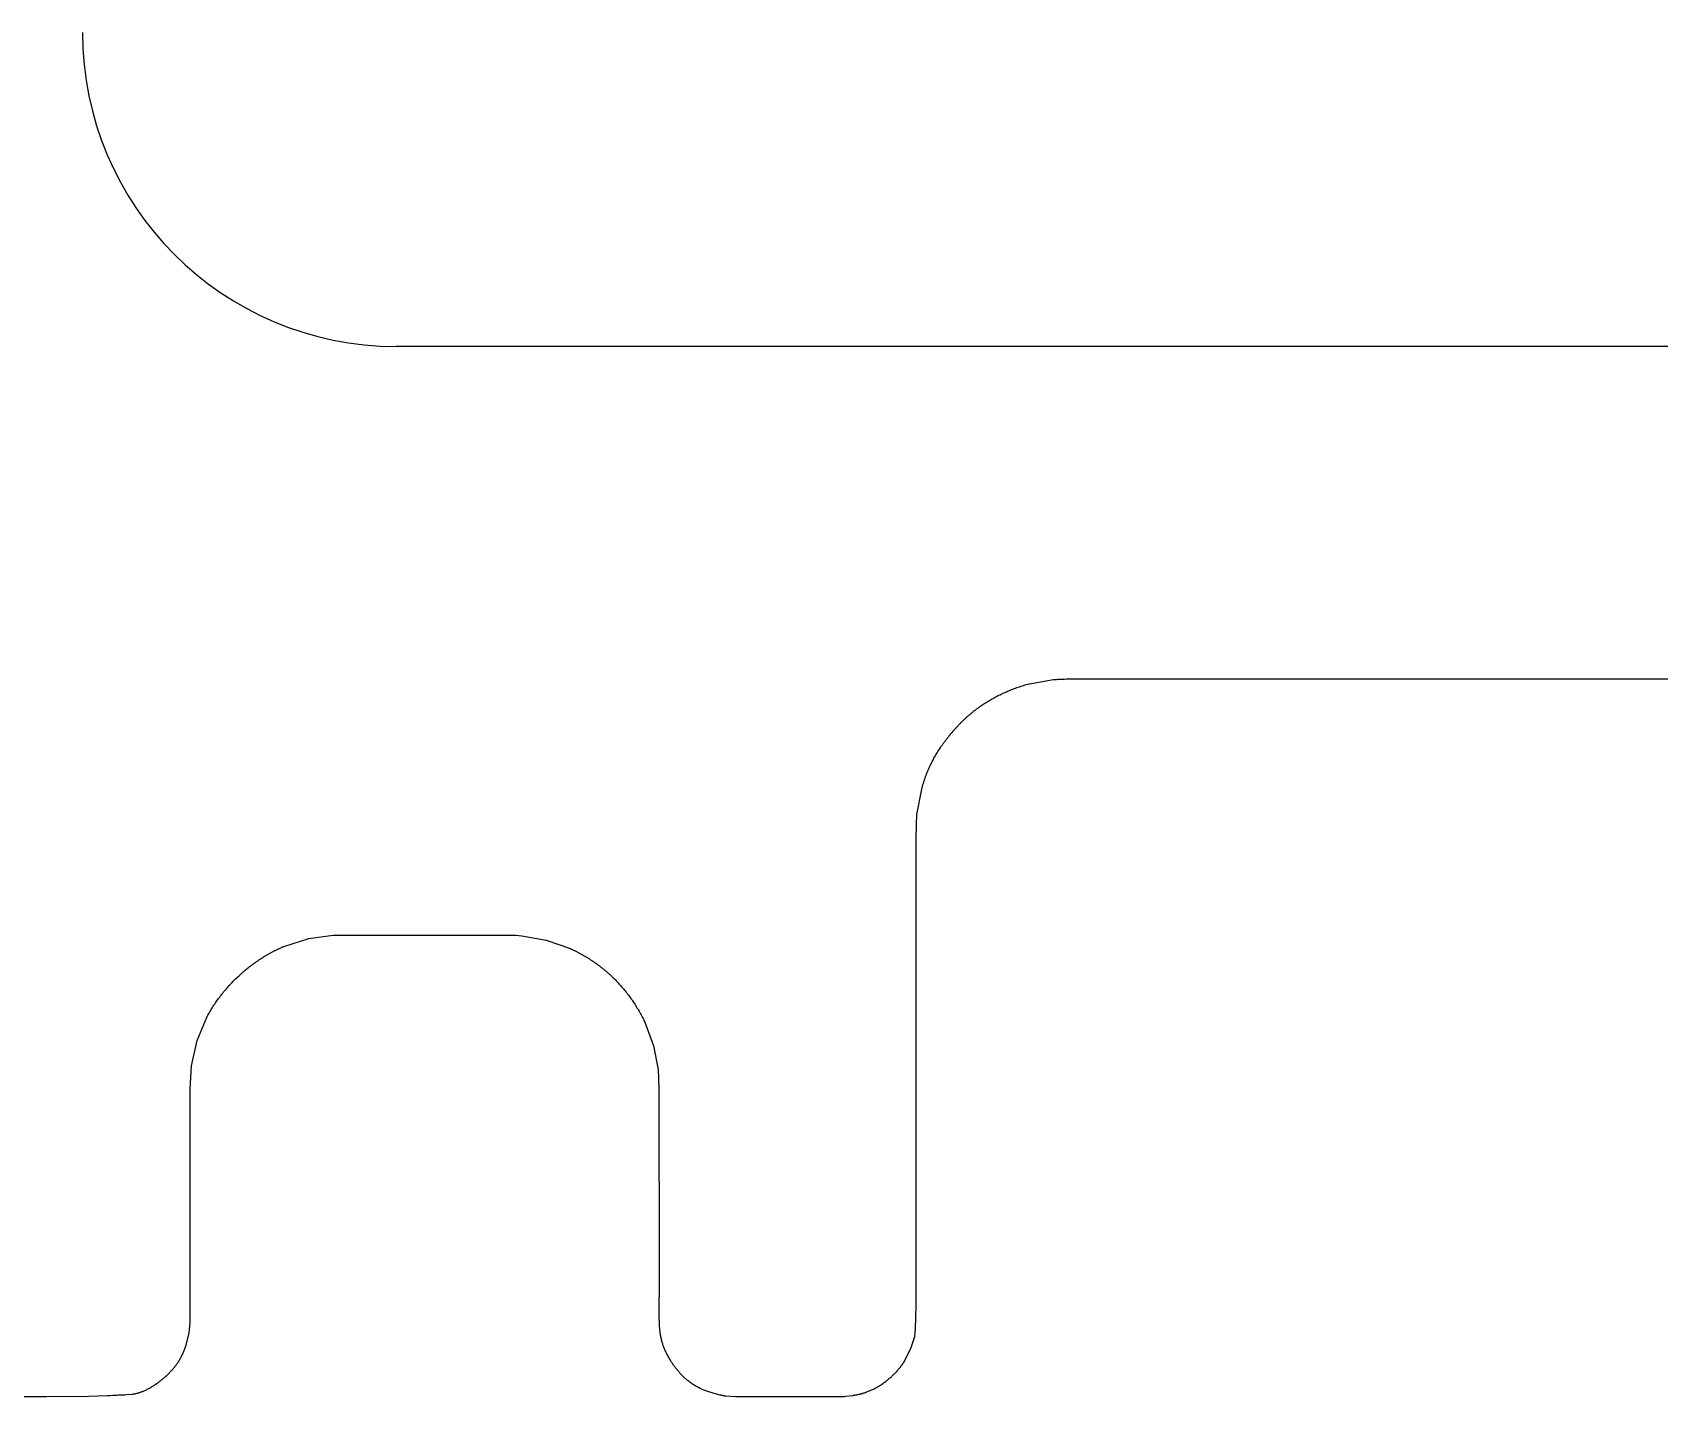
# Model space of a CAD drawing. Header units: millimetres. Extents: x -9 to 276, y -90 to 14.
# Drawn here: x 254.26 to 265.02, y -90.19 to -81.18 of the extents above; entities that cross this region are included whole.
import ezdxf

# ---------------------------------------------------------------- set-up
doc = ezdxf.new("R2010")
doc.units = ezdxf.units.MM
doc.layers.add('BLACK', color=7, linetype='CONTINUOUS')

msp = doc.modelspace()

# ---------------------------------------------------------------- linework, layer by layer
at = {"layer": 'BLACK', "linetype": 'Continuous'}
for p, q in [((267.21395, -83.25205), (256.66395, -83.25205)), ((260.706944, -85.531634), (260.715535, -85.528025)), ((260.715535, -85.528025), (260.724177, -85.524481)), ((260.724177, -85.524481), (260.732867, -85.521004)), ((260.732867, -85.521004), (260.7416, -85.517595)), ((260.7416, -85.517595), (260.750375, -85.514255)), ((260.750375, -85.514255), (260.759185, -85.510987)), ((260.759185, -85.510987), (260.768027, -85.507792)), ((260.768027, -85.507792), (260.776897, -85.504671)), ((260.776897, -85.504671), (260.785789, -85.501627)), ((260.785789, -85.501627), (260.7947, -85.498661)), ((260.7947, -85.498661), (260.803623, -85.495775)), ((260.803623, -85.495775), (260.812554, -85.49297)), ((260.812554, -85.49297), (260.821487, -85.490247)), ((260.821487, -85.490247), (260.830417, -85.487609)), ((260.830417, -85.487609), (260.839338, -85.485057)), ((260.839338, -85.485057), (260.848243, -85.482591)), ((260.848243, -85.482591), (260.851941, -85.481592)), ((260.851941, -85.481592), (261.010988, -85.454205)), ((261.010988, -85.454205), (261.019813, -85.453567)), ((261.019813, -85.453567), (261.029057, -85.452977)), ((261.029057, -85.452977), (261.03876, -85.452438)), ((261.03876, -85.452438), (261.04897, -85.45195)), ((261.04897, -85.45195), (261.059746, -85.451513)), ((261.059746, -85.451513), (261.071164, -85.451129)), ((261.071164, -85.451129), (261.083321, -85.450799)), ((261.083321, -85.450799), (261.096353, -85.450523)), ((261.096353, -85.450523), (261.110451, -85.450303)), ((261.110451, -85.450303), (261.125905, -85.450138)), ((261.125905, -85.450138), (261.143208, -85.45003)), ((261.143208, -85.45003), (261.163316, -85.449978)), ((261.163316, -85.449978), (261.188727, -85.449982)), ((261.188727, -85.449982), (261.200709, -85.449996)), ((261.200709, -85.449996), (261.20395, -85.45)), ((261.20395, -85.45), (261.292527, -85.45007)), ((261.292527, -85.45007), (261.399903, -85.450082)), ((261.399903, -85.450082), (261.545078, -85.450035)), ((261.545078, -85.450035), (261.63549, -85.45)), ((261.63549, -85.45), (261.822482, -85.449975)), ((261.822482, -85.449975), (262.026832, -85.449994)), ((262.026832, -85.449994), (262.06955, -85.45)), ((262.06955, -85.45), (262.61936, -85.450038)), ((262.61936, -85.450038), (263.433293, -85.450016)), ((263.433293, -85.450016), (263.805788, -85.45)), ((263.805788, -85.45), (264.878132, -85.449992)), ((264.878132, -85.449992), (265.156312, -85.449996)), ((260.516001, -85.638422), (260.519431, -85.635947)), ((260.519431, -85.635947), (260.522874, -85.633489)), ((260.522874, -85.633489), (260.52631, -85.63106)), ((260.52631, -85.63106), (260.529757, -85.628647)), ((260.529757, -85.628647), (260.535918, -85.624397)), ((260.535918, -85.624397), (260.542818, -85.619728)), ((260.542818, -85.619728), (260.549809, -85.615095)), ((260.549809, -85.615095), (260.556889, -85.610498)), ((260.556889, -85.610498), (260.564058, -85.605938)), ((260.564058, -85.605938), (260.571316, -85.601417)), ((260.571316, -85.601417), (260.57866, -85.596935)), ((260.57866, -85.596935), (260.586091, -85.592494)), ((260.586091, -85.592494), (260.593608, -85.588094)), ((260.593608, -85.588094), (260.601208, -85.583738)), ((260.601208, -85.583738), (260.608892, -85.579426)), ((260.608892, -85.579426), (260.616657, -85.57516)), ((260.616657, -85.57516), (260.624502, -85.57094)), ((260.624502, -85.57094), (260.632426, -85.566769)), ((260.632426, -85.566769), (260.640427, -85.562647)), ((260.640427, -85.562647), (260.648502, -85.558577)), ((260.648502, -85.558577), (260.656651, -85.554558)), ((260.656651, -85.554558), (260.664871, -85.550594)), ((260.664871, -85.550594), (260.673159, -85.546685)), ((260.673159, -85.546685), (260.681513, -85.542833)), ((260.681513, -85.542833), (260.68993, -85.53904)), ((260.68993, -85.53904), (260.698408, -85.535306)), ((260.698408, -85.535306), (260.706944, -85.531634)), ((260.391884, -85.745864), (260.395133, -85.742568)), ((260.395133, -85.742568), (260.398382, -85.7393)), ((260.398382, -85.7393), (260.401647, -85.736044)), ((260.401647, -85.736044), (260.404912, -85.732817)), ((260.404912, -85.732817), (260.408192, -85.729603)), ((260.408192, -85.729603), (260.411471, -85.726418)), ((260.411471, -85.726418), (260.414766, -85.723245)), ((260.414766, -85.723245), (260.418059, -85.720103)), ((260.418059, -85.720103), (260.421368, -85.716973)), ((260.421368, -85.716973), (260.424675, -85.713873)), ((260.424675, -85.713873), (260.427996, -85.710786)), ((260.427996, -85.710786), (260.431315, -85.707729)), ((260.431315, -85.707729), (260.434649, -85.704685)), ((260.434649, -85.704685), (260.437981, -85.701672)), ((260.437981, -85.701672), (260.441326, -85.698672)), ((260.441326, -85.698672), (260.444669, -85.695702)), ((260.444669, -85.695702), (260.448026, -85.692747)), ((260.448026, -85.692747), (260.451379, -85.689821)), ((260.451379, -85.689821), (260.454746, -85.686909)), ((260.454746, -85.686909), (260.45811, -85.684028)), ((260.45811, -85.684028), (260.461487, -85.681161)), ((260.461487, -85.681161), (260.46486, -85.678324)), ((260.46486, -85.678324), (260.468246, -85.675502)), ((260.468246, -85.675502), (260.471628, -85.67271)), ((260.471628, -85.67271), (260.475023, -85.669933)), ((260.475023, -85.669933), (260.478414, -85.667186)), ((260.478414, -85.667186), (260.481817, -85.664454)), ((260.481817, -85.664454), (260.485215, -85.661753)), ((260.485215, -85.661753), (260.488626, -85.659066)), ((260.488626, -85.659066), (260.492032, -85.656409)), ((260.492032, -85.656409), (260.49545, -85.653768)), ((260.49545, -85.653768), (260.498863, -85.651157)), ((260.498863, -85.651157), (260.502288, -85.648562)), ((260.502288, -85.648562), (260.505707, -85.645996)), ((260.505707, -85.645996), (260.509138, -85.643446)), ((260.509138, -85.643446), (260.512563, -85.640926)), ((260.512563, -85.640926), (260.516001, -85.638422)), ((260.299362, -85.853199), (260.302264, -85.849386)), ((260.302264, -85.849386), (260.305175, -85.845593)), ((260.305175, -85.845593), (260.308108, -85.841806)), ((260.308108, -85.841806), (260.311049, -85.838041)), ((260.311049, -85.838041), (260.31401, -85.834282)), ((260.31401, -85.834282), (260.316979, -85.830546)), ((260.316979, -85.830546), (260.319968, -85.826817)), ((260.319968, -85.826817), (260.322965, -85.823111)), ((260.322965, -85.823111), (260.325981, -85.819412)), ((260.325981, -85.819412), (260.329003, -85.815738)), ((260.329003, -85.815738), (260.332045, -85.812071)), ((260.332045, -85.812071), (260.335093, -85.808429)), ((260.335093, -85.808429), (260.33816, -85.804795)), ((260.33816, -85.804795), (260.341232, -85.801187)), ((260.341232, -85.801187), (260.344322, -85.797587)), ((260.344322, -85.797587), (260.347417, -85.794013)), ((260.347417, -85.794013), (260.350531, -85.790448)), ((260.350531, -85.790448), (260.353649, -85.78691)), ((260.353649, -85.78691), (260.356784, -85.783381)), ((260.356784, -85.783381), (260.359923, -85.779879)), ((260.359923, -85.779879), (260.36308, -85.776387)), ((260.36308, -85.776387), (260.366239, -85.772922)), ((260.366239, -85.772922), (260.369416, -85.769467)), ((260.369416, -85.769467), (260.372595, -85.76604)), ((260.372595, -85.76604), (260.375791, -85.762624)), ((260.375791, -85.762624), (260.378989, -85.759236)), ((260.378989, -85.759236), (260.382204, -85.755859)), ((260.382204, -85.755859), (260.385419, -85.75251)), ((260.385419, -85.75251), (260.388652, -85.749173)), ((260.388652, -85.749173), (260.391884, -85.745864)), ((260.223879, -85.967328), (260.228089, -85.959954)), ((260.228089, -85.959954), (260.232391, -85.952578)), ((260.232391, -85.952578), (260.23679, -85.945196)), ((260.23679, -85.945196), (260.241286, -85.937805)), ((260.241286, -85.937805), (260.245884, -85.930401)), ((260.245884, -85.930401), (260.250588, -85.922978)), ((260.250588, -85.922978), (260.2554, -85.915533)), ((260.2554, -85.915533), (260.260325, -85.90806)), ((260.260325, -85.90806), (260.265367, -85.900555)), ((260.265367, -85.900555), (260.27053, -85.893012)), ((260.27053, -85.893012), (260.27582, -85.885426)), ((260.27582, -85.885426), (260.28124, -85.877792)), ((260.28124, -85.877792), (260.285103, -85.872433)), ((260.285103, -85.872433), (260.28792, -85.868565)), ((260.28792, -85.868565), (260.290759, -85.864702)), ((260.290759, -85.864702), (260.293609, -85.860858)), ((260.293609, -85.860858), (260.29648, -85.857019)), ((260.29648, -85.857019), (260.299362, -85.853199)), ((260.17345, -86.072424), (260.176579, -86.0647)), ((260.176579, -86.0647), (260.179774, -86.057022)), ((260.179774, -86.057022), (260.183038, -86.049388)), ((260.183038, -86.049388), (260.186372, -86.041793)), ((260.186372, -86.041793), (260.189776, -86.034236)), ((260.189776, -86.034236), (260.193253, -86.026712)), ((260.193253, -86.026712), (260.196804, -86.019218)), ((260.196804, -86.019218), (260.200431, -86.011752)), ((260.200431, -86.011752), (260.204134, -86.004309)), ((260.204134, -86.004309), (260.207917, -85.996886)), ((260.207917, -85.996886), (260.211781, -85.98948)), ((260.211781, -85.98948), (260.215728, -85.982088)), ((260.215728, -85.982088), (260.21976, -85.974705)), ((260.21976, -85.974705), (260.223879, -85.967328)), ((260.138498, -86.178577), (260.139655, -86.174251)), ((260.139655, -86.174251), (260.140827, -86.169946)), ((260.140827, -86.169946), (260.142013, -86.165665)), ((260.142013, -86.165665), (260.143214, -86.161405)), ((260.143214, -86.161405), (260.144429, -86.157168)), ((260.144429, -86.157168), (260.145659, -86.15295)), ((260.145659, -86.15295), (260.146904, -86.148756)), ((260.146904, -86.148756), (260.148164, -86.144579)), ((260.148164, -86.144579), (260.149438, -86.140425)), ((260.149438, -86.140425), (260.150728, -86.136288)), ((260.150728, -86.136288), (260.152032, -86.132172)), ((260.152032, -86.132172), (260.153351, -86.128073)), ((260.153351, -86.128073), (260.154686, -86.123994)), ((260.154686, -86.123994), (260.156036, -86.119932)), ((260.156036, -86.119932), (260.157401, -86.115887)), ((260.157401, -86.115887), (260.158781, -86.111859)), ((260.158781, -86.111859), (260.160177, -86.107848)), ((260.160177, -86.107848), (260.161588, -86.103853)), ((260.161588, -86.103853), (260.163015, -86.099873)), ((260.163015, -86.099873), (260.164458, -86.09591)), ((260.164458, -86.09591), (260.165917, -86.09196)), ((260.165917, -86.09196), (260.167391, -86.088026)), ((260.167391, -86.088026), (260.168882, -86.084105)), ((260.168882, -86.084105), (260.170388, -86.080199)), ((260.170388, -86.080199), (260.17345, -86.072424)), ((260.106757, -86.346565), (260.138498, -86.178577)), ((260.103108, -86.412516), (260.106757, -86.346565)), ((260.101535, -86.51238), (260.103108, -86.412516)), ((260.101455, -86.536257), (260.10148, -86.524578)), ((260.101455, -86.556792), (260.101455, -86.536257)), ((260.101456, -86.559129), (260.101455, -86.556792)), ((260.101455, -86.715307), (260.101457, -86.595036)), ((260.101459, -86.58518), (260.101456, -86.559129)), ((260.101457, -86.595036), (260.101459, -86.58518)), ((260.10148, -86.524578), (260.101535, -86.51238)), ((260.101456, -86.741799), (260.101455, -86.715307)), ((260.101456, -86.850371), (260.101456, -86.741799)), ((260.101456, -86.958969), (260.101456, -86.850371)), ((260.101456, -87.033171), (260.101456, -86.958969)), ((260.101456, -87.13917), (260.101456, -87.033171)), ((256.263077, -87.144217), (256.266766, -87.14404)), ((256.266766, -87.14404), (256.270387, -87.143886)), ((256.270387, -87.143886), (256.27754, -87.143641)), ((256.27754, -87.143641), (256.284807, -87.14347)), ((256.284807, -87.14347), (256.292528, -87.143367)), ((256.292528, -87.143367), (256.301207, -87.143329)), ((256.301207, -87.143329), (256.311791, -87.143359)), ((256.311791, -87.143359), (256.326854, -87.143473)), ((256.326854, -87.143473), (256.331088, -87.14351)), ((256.331088, -87.14351), (256.349766, -87.143665)), ((256.349766, -87.143665), (256.360339, -87.143734)), ((256.360339, -87.143734), (256.371862, -87.143786)), ((256.371862, -87.143786), (256.394364, -87.143828)), ((256.394364, -87.143828), (256.427795, -87.143815)), ((256.427795, -87.143815), (256.452684, -87.143785)), ((256.452684, -87.143785), (256.510613, -87.143726)), ((256.510613, -87.143726), (256.595219, -87.143717)), ((256.595219, -87.143717), (256.603147, -87.143718)), ((256.603147, -87.143718), (256.652776, -87.143719)), ((256.652776, -87.143719), (256.660336, -87.143718)), ((256.660336, -87.143718), (256.674071, -87.143717)), ((256.674071, -87.143717), (256.773001, -87.14371)), ((256.773001, -87.14371), (256.87748, -87.143718)), ((256.87748, -87.143718), (256.924254, -87.14373)), ((256.924254, -87.14373), (257.00999, -87.143746)), ((257.00999, -87.143746), (257.094624, -87.143718)), ((257.094624, -87.143718), (257.137296, -87.143678)), ((257.137296, -87.143678), (257.180887, -87.143637)), ((257.180887, -87.143637), (257.225564, -87.143617)), ((257.225564, -87.143617), (257.271845, -87.143641)), ((257.271845, -87.143641), (257.320253, -87.14373)), ((257.320253, -87.14373), (257.427409, -87.14427)), ((260.101452, -87.344788), (260.101456, -87.13917)), ((255.849053, -87.252729), (255.852987, -87.250673)), ((255.852987, -87.250673), (255.856928, -87.248636)), ((255.856928, -87.248636), (255.860866, -87.246623)), ((255.860866, -87.246623), (255.864811, -87.244628)), ((255.864811, -87.244628), (255.868753, -87.242658)), ((255.868753, -87.242658), (255.872702, -87.240707)), ((255.872702, -87.240707), (255.876648, -87.238779)), ((255.876648, -87.238779), (255.8806, -87.236871)), ((255.8806, -87.236871), (255.884549, -87.234987)), ((255.884549, -87.234987), (255.888503, -87.233122)), ((255.888503, -87.233122), (255.892454, -87.231281)), ((255.892454, -87.231281), (255.89641, -87.229459)), ((255.89641, -87.229459), (255.900362, -87.227662)), ((255.900362, -87.227662), (255.90432, -87.225884)), ((255.90432, -87.225884), (255.908272, -87.22413)), ((255.908272, -87.22413), (255.912231, -87.222395)), ((255.912231, -87.222395), (255.916183, -87.220685)), ((255.916183, -87.220685), (255.920141, -87.218995)), ((255.920141, -87.218995), (255.921411, -87.218457)), ((255.921411, -87.218457), (256.08618, -87.167125)), ((256.08618, -87.167125), (256.246912, -87.145209)), ((256.246912, -87.145209), (256.251203, -87.144914)), ((256.251203, -87.144914), (256.255348, -87.14465)), ((256.255348, -87.14465), (256.259264, -87.144421)), ((256.259264, -87.144421), (256.263077, -87.144217)), ((257.427409, -87.14427), (257.453798, -87.145083)), ((257.453798, -87.145083), (257.49342, -87.147943)), ((257.49342, -87.147943), (257.655731, -87.176541)), ((257.655731, -87.176541), (257.815106, -87.233285)), ((257.815106, -87.233285), (257.823184, -87.236984)), ((257.823184, -87.236984), (257.827217, -87.238864)), ((257.827217, -87.238864), (257.831245, -87.240763)), ((257.831245, -87.240763), (257.835269, -87.242683)), ((257.835269, -87.242683), (257.839288, -87.244623)), ((257.839288, -87.244623), (257.843303, -87.246582)), ((257.843303, -87.246582), (257.847312, -87.248561)), ((257.847312, -87.248561), (257.851315, -87.25056)), ((257.851315, -87.25056), (257.855313, -87.252578)), ((255.68476, -87.360275), (255.688414, -87.357379)), ((255.688414, -87.357379), (255.692078, -87.354501)), ((255.692078, -87.354501), (255.695753, -87.35164)), ((255.695753, -87.35164), (255.699437, -87.348797)), ((255.699437, -87.348797), (255.703133, -87.345971)), ((255.703133, -87.345971), (255.706837, -87.343163)), ((255.706837, -87.343163), (255.710552, -87.340372)), ((255.710552, -87.340372), (255.714275, -87.3376)), ((255.714275, -87.3376), (255.718009, -87.334845)), ((255.718009, -87.334845), (255.72175, -87.33211)), ((255.72175, -87.33211), (255.725502, -87.329391)), ((255.725502, -87.329391), (255.72926, -87.326693)), ((255.72926, -87.326693), (255.733029, -87.324011)), ((255.733029, -87.324011), (255.736805, -87.32135)), ((255.736805, -87.32135), (255.74059, -87.318706)), ((255.74059, -87.318706), (255.744381, -87.316082)), ((255.744381, -87.316082), (255.748183, -87.313476)), ((255.748183, -87.313476), (255.751989, -87.31089)), ((255.751989, -87.31089), (255.755805, -87.308323)), ((255.755805, -87.308323), (255.759625, -87.305776)), ((255.759625, -87.305776), (255.763455, -87.303247)), ((255.763455, -87.303247), (255.767289, -87.300739)), ((255.767289, -87.300739), (255.771133, -87.298249)), ((255.771133, -87.298249), (255.77498, -87.29578)), ((255.77498, -87.29578), (255.778836, -87.29333)), ((255.778836, -87.29333), (255.782695, -87.290902)), ((255.782695, -87.290902), (255.786562, -87.288491)), ((255.786562, -87.288491), (255.790433, -87.286103)), ((255.790433, -87.286103), (255.794311, -87.283733)), ((255.794311, -87.283733), (255.798192, -87.281385)), ((255.798192, -87.281385), (255.802081, -87.279055)), ((255.802081, -87.279055), (255.805972, -87.276748)), ((255.805972, -87.276748), (255.80987, -87.27446)), ((255.80987, -87.27446), (255.81377, -87.272194)), ((255.81377, -87.272194), (255.817677, -87.269946)), ((255.817677, -87.269946), (255.821585, -87.267722)), ((255.821585, -87.267722), (255.8255, -87.265516)), ((255.8255, -87.265516), (255.829416, -87.263334)), ((255.829416, -87.263334), (255.833338, -87.26117)), ((255.833338, -87.26117), (255.83726, -87.259029)), ((255.83726, -87.259029), (255.84119, -87.256907)), ((255.84119, -87.256907), (255.845118, -87.254809)), ((255.845118, -87.254809), (255.849053, -87.252729)), ((257.855313, -87.252578), (257.859304, -87.254616)), ((257.859304, -87.254616), (257.86329, -87.256673)), ((257.86329, -87.256673), (257.867268, -87.258748)), ((257.867268, -87.258748), (257.87124, -87.260843)), ((257.87124, -87.260843), (257.875205, -87.262957)), ((257.875205, -87.262957), (257.879163, -87.26509)), ((257.879163, -87.26509), (257.883112, -87.267241)), ((257.883112, -87.267241), (257.887055, -87.269411)), ((257.887055, -87.269411), (257.890988, -87.271599)), ((257.890988, -87.271599), (257.894915, -87.273806)), ((257.894915, -87.273806), (257.898831, -87.27603)), ((257.898831, -87.27603), (257.90274, -87.278273)), ((257.90274, -87.278273), (257.906639, -87.280533)), ((257.906639, -87.280533), (257.91053, -87.282812)), ((257.91053, -87.282812), (257.91441, -87.285108)), ((257.91441, -87.285108), (257.918282, -87.287422)), ((257.918282, -87.287422), (257.922142, -87.289752)), ((257.922142, -87.289752), (257.925994, -87.292101)), ((257.925994, -87.292101), (257.929833, -87.294466)), ((257.929833, -87.294466), (257.933664, -87.296848)), ((257.933664, -87.296848), (257.937482, -87.299247)), ((257.937482, -87.299247), (257.941291, -87.301663)), ((257.941291, -87.301663), (257.945087, -87.304095)), ((257.945087, -87.304095), (257.948873, -87.306544)), ((257.948873, -87.306544), (257.952645, -87.309008)), ((257.952645, -87.309008), (257.956408, -87.31149)), ((257.956408, -87.31149), (257.960156, -87.313987)), ((257.960156, -87.313987), (257.963894, -87.3165)), ((257.963894, -87.3165), (257.967617, -87.319028)), ((257.967617, -87.319028), (257.97133, -87.321573)), ((257.97133, -87.321573), (257.975027, -87.324132)), ((257.975027, -87.324132), (257.978714, -87.326707)), ((257.978714, -87.326707), (257.982385, -87.329296)), ((257.982385, -87.329296), (257.986045, -87.331902)), ((257.986045, -87.331902), (257.989688, -87.334521)), ((257.989688, -87.334521), (257.993321, -87.337156)), ((257.993321, -87.337156), (257.996936, -87.339804)), ((257.996936, -87.339804), (258.00054, -87.342468)), ((258.00054, -87.342468), (258.004126, -87.345144)), ((258.004126, -87.345144), (258.007701, -87.347837)), ((258.007701, -87.347837), (258.011258, -87.350541)), ((258.011258, -87.350541), (258.014804, -87.353261)), ((258.014804, -87.353261), (258.01833, -87.355993)), ((258.01833, -87.355993), (258.021845, -87.35874)), ((258.021845, -87.35874), (258.025341, -87.361498)), ((260.101436, -87.730467), (260.101452, -87.344788)), ((255.56499, -87.471206), (255.571344, -87.464426)), ((255.571344, -87.464426), (255.577763, -87.457692)), ((255.577763, -87.457692), (255.584248, -87.451006)), ((255.584248, -87.451006), (255.590797, -87.444369)), ((255.590797, -87.444369), (255.597408, -87.437783)), ((255.597408, -87.437783), (255.604081, -87.431249)), ((255.604081, -87.431249), (255.610813, -87.424768)), ((255.610813, -87.424768), (255.617603, -87.418342)), ((255.617603, -87.418342), (255.624451, -87.411971)), ((255.624451, -87.411971), (255.631355, -87.405659)), ((255.631355, -87.405659), (255.634827, -87.402524)), ((255.634827, -87.402524), (255.638312, -87.399405)), ((255.638312, -87.399405), (255.641811, -87.3963)), ((255.641811, -87.3963), (255.645323, -87.393211)), ((255.645323, -87.393211), (255.648847, -87.390137)), ((255.648847, -87.390137), (255.652385, -87.387078)), ((255.652385, -87.387078), (255.655934, -87.384036)), ((255.655934, -87.384036), (255.659497, -87.381008)), ((255.659497, -87.381008), (255.663071, -87.377997)), ((255.663071, -87.377997), (255.666657, -87.375002)), ((255.666657, -87.375002), (255.670255, -87.372024)), ((255.670255, -87.372024), (255.673864, -87.369061)), ((255.673864, -87.369061), (255.677485, -87.366116)), ((255.677485, -87.366116), (255.681117, -87.363186)), ((255.681117, -87.363186), (255.68476, -87.360275)), ((258.025341, -87.361498), (258.028825, -87.364272)), ((258.028825, -87.364272), (258.032289, -87.367056)), ((258.032289, -87.367056), (258.035741, -87.369857)), ((258.035741, -87.369857), (258.039173, -87.372666)), ((258.039173, -87.372666), (258.042593, -87.375492)), ((258.042593, -87.375492), (258.045992, -87.378326)), ((258.045992, -87.378326), (258.049379, -87.381177)), ((258.049379, -87.381177), (258.052745, -87.384035)), ((258.052745, -87.384035), (258.056098, -87.38691)), ((258.056098, -87.38691), (258.05943, -87.389793)), ((258.05943, -87.389793), (258.062749, -87.392691)), ((258.062749, -87.392691), (258.066047, -87.395596)), ((258.066047, -87.395596), (258.069332, -87.398517)), ((258.069332, -87.398517), (258.072595, -87.401446)), ((258.072595, -87.401446), (258.075844, -87.404389)), ((258.075844, -87.404389), (258.079072, -87.40734)), ((258.079072, -87.40734), (258.082285, -87.410305)), ((258.082285, -87.410305), (258.085477, -87.413277)), ((258.085477, -87.413277), (258.088655, -87.416263)), ((258.088655, -87.416263), (258.09181, -87.419256)), ((258.09181, -87.419256), (258.094952, -87.422264)), ((258.094952, -87.422264), (258.09807, -87.425277)), ((258.09807, -87.425277), (258.101175, -87.428304)), ((258.101175, -87.428304), (258.106562, -87.433625)), ((258.106562, -87.433625), (258.112645, -87.439738)), ((258.112645, -87.439738), (258.118695, -87.445932)), ((258.118695, -87.445932), (258.124712, -87.452206)), ((258.124712, -87.452206), (258.130693, -87.458558)), ((258.130693, -87.458558), (258.136639, -87.464989)), ((258.136639, -87.464989), (258.142548, -87.471497)), ((255.478369, -87.577478), (255.483604, -87.570177)), ((255.483604, -87.570177), (255.488919, -87.562901)), ((255.488919, -87.562901), (255.494315, -87.555651)), ((255.494315, -87.555651), (255.49979, -87.548428)), ((255.49979, -87.548428), (255.505343, -87.541235)), ((255.505343, -87.541235), (255.510974, -87.534071)), ((255.510974, -87.534071), (255.516681, -87.52694)), ((255.516681, -87.52694), (255.522465, -87.519842)), ((255.522465, -87.519842), (255.528323, -87.512778)), ((255.528323, -87.512778), (255.534256, -87.505751)), ((255.534256, -87.505751), (255.540261, -87.498761)), ((255.540261, -87.498761), (255.546338, -87.49181)), ((255.546338, -87.49181), (255.552486, -87.484899)), ((255.552486, -87.484899), (255.558704, -87.478031)), ((255.558704, -87.478031), (255.56499, -87.471206)), ((258.142548, -87.471497), (258.148418, -87.478082)), ((258.148418, -87.478082), (258.154249, -87.484743)), ((258.154249, -87.484743), (258.160039, -87.491478)), ((258.160039, -87.491478), (258.165787, -87.498286)), ((258.165787, -87.498286), (258.171492, -87.505167)), ((258.171492, -87.505167), (258.177152, -87.512119)), ((258.177152, -87.512119), (258.182765, -87.51914)), ((258.182765, -87.51914), (258.188332, -87.52623)), ((258.188332, -87.52623), (258.193849, -87.533388)), ((258.193849, -87.533388), (258.199316, -87.540611)), ((258.199316, -87.540611), (258.204732, -87.547898)), ((258.204732, -87.547898), (258.210095, -87.555247)), ((258.210095, -87.555247), (258.215403, -87.562657)), ((258.215403, -87.562657), (258.220655, -87.570126)), ((258.220655, -87.570126), (258.22585, -87.577653)), ((255.348101, -87.840684), (255.413878, -87.681524)), ((255.413878, -87.681524), (255.417926, -87.674017)), ((255.417926, -87.674017), (255.422062, -87.666517)), ((255.422062, -87.666517), (255.426284, -87.659025)), ((255.426284, -87.659025), (255.430593, -87.651542)), ((255.430593, -87.651542), (255.434989, -87.644069)), ((255.434989, -87.644069), (255.439471, -87.636607)), ((255.439471, -87.636607), (255.444038, -87.629158)), ((255.444038, -87.629158), (255.44869, -87.621723)), ((255.44869, -87.621723), (255.453428, -87.614303)), ((255.453428, -87.614303), (255.458249, -87.606899)), ((255.458249, -87.606899), (255.463155, -87.599514)), ((255.463155, -87.599514), (255.468144, -87.592148)), ((255.468144, -87.592148), (255.473215, -87.584802)), ((255.473215, -87.584802), (255.478369, -87.577478)), ((258.22585, -87.577653), (258.230986, -87.585235)), ((258.230986, -87.585235), (258.236062, -87.59287)), ((258.236062, -87.59287), (258.241076, -87.600556)), ((258.241076, -87.600556), (258.246027, -87.608291)), ((258.246027, -87.608291), (258.250913, -87.616074)), ((258.250913, -87.616074), (258.255733, -87.623901)), ((258.255733, -87.623901), (258.260485, -87.63177)), ((258.260485, -87.63177), (258.265168, -87.63968)), ((258.265168, -87.63968), (258.269781, -87.647627)), ((258.269781, -87.647627), (258.274322, -87.655609)), ((258.274322, -87.655609), (258.278789, -87.663624)), ((258.278789, -87.663624), (258.283181, -87.671668)), ((258.283181, -87.671668), (258.287498, -87.67974)), ((258.287498, -87.67974), (258.291737, -87.687835)), ((258.291737, -87.687835), (258.295897, -87.695953)), ((258.295897, -87.695953), (258.299977, -87.704089)), ((258.299977, -87.704089), (258.301987, -87.708164)), ((258.301987, -87.708164), (258.303976, -87.712241)), ((258.303976, -87.712241), (258.307646, -87.719888)), ((258.307646, -87.719888), (258.365709, -87.876264)), ((260.101366, -88.399635), (260.101436, -87.730467)), ((255.310758, -88.007676), (255.348101, -87.840684)), ((258.365709, -87.876264), (258.39523, -88.031379)), ((255.301657, -88.162888), (255.310758, -88.007676)), ((258.39523, -88.031379), (258.398112, -88.087144)), ((258.398112, -88.087144), (258.399019, -88.125654)), ((255.301455, -88.2473), (255.301473, -88.218025)), ((255.301473, -88.218025), (255.301533, -88.189516)), ((255.301533, -88.189516), (255.301586, -88.175897)), ((255.301586, -88.175897), (255.301657, -88.162888)), ((258.399019, -88.125654), (258.399273, -88.136512)), ((258.399273, -88.136512), (258.39933, -88.138947)), ((258.39933, -88.138947), (258.39979, -88.15885)), ((258.39979, -88.15885), (258.400176, -88.17743)), ((258.400176, -88.17743), (258.400343, -88.186834)), ((258.400343, -88.186834), (258.400494, -88.196642)), ((258.400494, -88.196642), (258.400628, -88.207096)), ((258.400628, -88.207096), (258.400746, -88.218442)), ((258.400746, -88.218442), (258.400918, -88.241113)), ((255.301459, -88.276225), (255.301455, -88.2473)), ((255.30146, -88.281999), (255.301459, -88.276225)), ((255.301461, -88.376719), (255.30146, -88.281999)), ((258.400918, -88.241113), (258.401064, -88.270891)), ((258.401064, -88.270891), (258.401176, -88.31047)), ((258.401176, -88.31047), (258.401252, -88.364779)), ((255.30146, -88.390571), (255.301461, -88.376719)), ((255.30146, -88.824859), (255.30146, -88.390571)), ((258.401252, -88.364779), (258.401292, -88.445679)), ((260.101246, -88.932542), (260.101366, -88.399635)), ((258.401292, -88.445679), (258.4013, -88.499768)), ((258.4013, -88.499768), (258.401311, -88.564441)), ((258.401311, -88.564441), (258.401354, -88.696884)), ((258.401354, -88.696884), (258.401402, -88.844508)), ((255.301468, -88.898604), (255.30146, -88.824859)), ((258.401402, -88.844508), (258.401433, -89.051634)), ((255.301482, -89.067042), (255.301468, -88.898604)), ((260.101135, -89.195525), (260.101246, -88.932542)), ((255.30146, -89.259147), (255.301482, -89.067042)), ((258.401433, -89.051634), (258.40145, -89.190639)), ((255.301428, -89.40023), (255.301449, -89.292988)), ((255.301449, -89.292988), (255.30146, -89.259147)), ((258.40145, -89.190639), (258.401453, -89.211319)), ((258.401453, -89.211319), (258.401465, -89.300479)), ((260.101076, -89.329189), (260.101135, -89.195525)), ((255.30146, -89.476291), (255.301428, -89.40023)), ((258.401459, -89.388477), (258.401455, -89.405333)), ((258.401465, -89.300479), (258.401459, -89.388477)), ((260.101024, -89.452477), (260.101063, -89.363697)), ((260.101063, -89.363697), (260.101076, -89.329189)), ((255.301475, -89.492199), (255.30146, -89.476291)), ((255.301485, -89.503612), (255.301475, -89.492199)), ((255.301503, -89.546375), (255.301485, -89.503612)), ((258.401455, -89.405333), (258.401448, -89.442263)), ((258.401448, -89.442263), (258.40146, -89.474046)), ((258.40146, -89.474046), (258.401481, -89.490188)), ((258.401481, -89.490188), (258.401501, -89.510236)), ((258.401501, -89.510236), (258.401491, -89.519361)), ((260.100955, -89.534108), (260.101024, -89.452477)), ((255.300554, -89.705914), (255.30146, -89.584863)), ((255.30146, -89.584863), (255.301503, -89.546375)), ((258.400595, -89.614006), (258.400535, -89.624339)), ((258.400681, -89.603698), (258.400595, -89.614006)), ((258.400785, -89.593434), (258.400681, -89.603698)), ((258.401021, -89.573118), (258.400785, -89.593434)), ((258.401132, -89.563887), (258.401021, -89.573118)), ((258.401347, -89.543814), (258.401132, -89.563887)), ((258.40146, -89.528332), (258.401347, -89.543814)), ((258.401491, -89.519361), (258.40146, -89.528332)), ((260.100153, -89.669122), (260.100856, -89.589576)), ((260.100856, -89.589576), (260.100955, -89.534108)), ((255.295072, -89.773355), (255.300554, -89.705914)), ((258.400535, -89.624339), (258.400506, -89.634677)), ((258.400506, -89.634677), (258.400515, -89.645)), ((258.400515, -89.645), (258.400568, -89.655287)), ((258.400568, -89.655287), (258.400673, -89.66552)), ((258.400673, -89.66552), (258.400835, -89.675679)), ((258.400835, -89.675679), (258.401062, -89.685743)), ((258.401062, -89.685743), (258.401359, -89.695693)), ((258.401359, -89.695693), (258.401536, -89.700619)), ((258.401536, -89.700619), (258.401734, -89.705509)), ((258.401734, -89.705509), (258.401952, -89.710361)), ((258.401952, -89.710361), (258.402192, -89.715172)), ((258.402192, -89.715172), (258.402455, -89.719939)), ((258.402455, -89.719939), (258.402741, -89.724661)), ((258.402741, -89.724661), (258.403052, -89.729334)), ((260.098348, -89.730193), (260.098429, -89.723578)), ((260.098429, -89.723578), (260.098494, -89.718231)), ((260.098494, -89.718231), (260.098631, -89.71165)), ((260.098631, -89.71165), (260.098851, -89.704577)), ((260.098851, -89.704577), (260.09919, -89.695872)), ((260.09919, -89.695872), (260.0993, -89.693227)), ((260.0993, -89.693227), (260.099751, -89.681925)), ((260.099751, -89.681925), (260.099963, -89.675762)), ((260.099963, -89.675762), (260.100153, -89.669122)), ((255.275145, -89.853847), (255.295072, -89.773355)), ((258.403052, -89.729334), (258.403387, -89.733956)), ((258.403387, -89.733956), (258.403681, -89.737702)), ((258.403681, -89.737702), (258.403992, -89.741413)), ((258.403992, -89.741413), (258.404317, -89.745038)), ((258.404317, -89.745038), (258.404658, -89.748631)), ((258.404658, -89.748631), (258.405013, -89.752146)), ((258.405013, -89.752146), (258.405384, -89.755631)), ((258.405384, -89.755631), (258.405769, -89.759045)), ((258.405769, -89.759045), (258.40617, -89.762431)), ((258.40617, -89.762431), (258.406584, -89.765754)), ((258.406584, -89.765754), (258.407015, -89.76905)), ((258.407015, -89.76905), (258.407459, -89.772289)), ((258.407459, -89.772289), (258.407919, -89.775503)), ((258.407919, -89.775503), (258.408393, -89.778665)), ((258.408393, -89.778665), (258.408883, -89.781804)), ((258.408883, -89.781804), (258.409387, -89.784897)), ((258.409387, -89.784897), (258.409907, -89.787968)), ((258.409907, -89.787968), (258.41044, -89.790998)), ((258.41044, -89.790998), (258.410991, -89.794008)), ((258.410991, -89.794008), (258.411555, -89.796981)), ((258.411555, -89.796981), (258.412136, -89.799936)), ((258.412136, -89.799936), (258.41273, -89.802858)), ((258.41273, -89.802858), (258.413342, -89.805763)), ((258.413342, -89.805763), (258.413969, -89.80864)), ((258.413969, -89.80864), (258.414612, -89.811501)), ((258.414612, -89.811501), (258.415271, -89.814337)), ((258.415271, -89.814337), (258.415947, -89.81716)), ((258.415947, -89.81716), (258.416638, -89.819962)), ((258.416638, -89.819962), (258.417347, -89.822751)), ((258.417347, -89.822751), (258.418072, -89.825523)), ((258.418072, -89.825523), (258.418815, -89.828283)), ((258.418815, -89.828283), (258.419574, -89.83103)), ((258.419574, -89.83103), (258.420352, -89.833767)), ((258.420352, -89.833767), (258.421148, -89.836493)), ((260.067614, -89.876534), (260.092736, -89.797789)), ((260.092736, -89.797789), (260.096261, -89.771393)), ((260.096261, -89.771393), (260.097755, -89.748975)), ((260.097755, -89.748975), (260.098027, -89.742656)), ((260.098027, -89.742656), (260.09822, -89.736496)), ((260.09822, -89.736496), (260.098348, -89.730193)), ((255.235531, -89.943841), (255.238487, -89.938615)), ((255.238487, -89.938615), (255.241377, -89.933342)), ((255.241377, -89.933342), (255.244201, -89.928024)), ((255.244201, -89.928024), (255.24696, -89.922658)), ((255.24696, -89.922658), (255.249653, -89.917244)), ((255.249653, -89.917244), (255.252281, -89.911782)), ((255.252281, -89.911782), (255.254844, -89.906271)), ((255.254844, -89.906271), (255.257342, -89.900709)), ((255.257342, -89.900709), (255.259775, -89.895097)), ((255.259775, -89.895097), (255.262144, -89.889434)), ((255.262144, -89.889434), (255.264447, -89.883718)), ((255.264447, -89.883718), (255.266686, -89.87795)), ((255.266686, -89.87795), (255.268859, -89.872127)), ((255.268859, -89.872127), (255.270968, -89.86625)), ((255.270968, -89.86625), (255.273011, -89.860317)), ((255.273011, -89.860317), (255.27499, -89.854328)), ((255.27499, -89.854328), (255.275145, -89.853847)), ((258.421148, -89.836493), (258.421962, -89.839211)), ((258.421962, -89.839211), (258.423646, -89.844626)), ((258.423646, -89.844626), (258.425407, -89.85002)), ((258.425407, -89.85002), (258.427249, -89.855404)), ((258.427249, -89.855404), (258.429175, -89.860786)), ((258.429175, -89.860786), (258.431189, -89.866177)), ((258.431189, -89.866177), (258.433295, -89.871586)), ((258.433295, -89.871586), (258.435498, -89.877025)), ((258.435498, -89.877025), (258.437803, -89.882503)), ((258.437803, -89.882503), (258.440217, -89.888032)), ((258.440217, -89.888032), (258.442745, -89.893625)), ((258.442745, -89.893625), (258.443286, -89.894797)), ((258.443286, -89.894797), (258.445962, -89.900482)), ((258.445962, -89.900482), (258.448747, -89.906209)), ((258.448747, -89.906209), (258.451639, -89.911973)), ((258.451639, -89.911973), (258.454636, -89.917768)), ((258.454636, -89.917768), (258.457735, -89.923586)), ((258.457735, -89.923586), (258.460935, -89.929422)), ((258.460935, -89.929422), (258.464232, -89.935269)), ((258.464232, -89.935269), (258.467623, -89.94112)), ((258.467623, -89.94112), (258.471105, -89.946969)), ((260.020635, -89.966922), (260.067614, -89.876534)), ((255.150969, -90.050496), (255.153382, -90.04818)), ((255.153382, -90.04818), (255.155781, -90.045849)), ((255.155781, -90.045849), (255.158144, -90.043525)), ((255.158144, -90.043525), (255.160494, -90.041187)), ((255.160494, -90.041187), (255.162807, -90.038856)), ((255.162807, -90.038856), (255.165105, -90.036512)), ((255.165105, -90.036512), (255.167366, -90.034176)), ((255.167366, -90.034176), (255.169612, -90.031828)), ((255.169612, -90.031828), (255.171822, -90.029488)), ((255.171822, -90.029488), (255.174015, -90.027137)), ((255.174015, -90.027137), (255.176171, -90.024795)), ((255.176171, -90.024795), (255.17831, -90.022442)), ((255.17831, -90.022442), (255.180413, -90.0201)), ((255.180413, -90.0201), (255.182498, -90.017747)), ((255.182498, -90.017747), (255.184546, -90.015405)), ((255.184546, -90.015405), (255.186576, -90.013053)), ((255.186576, -90.013053), (255.18857, -90.010713)), ((255.18857, -90.010713), (255.190545, -90.008363)), ((255.190545, -90.008363), (255.190942, -90.007887)), ((255.190942, -90.007887), (255.192875, -90.005551)), ((255.192875, -90.005551), (255.194789, -90.003204)), ((255.194789, -90.003204), (255.196686, -90.000848)), ((255.196686, -90.000848), (255.198565, -89.998482)), ((255.198565, -89.998482), (255.200427, -89.996107)), ((255.200427, -89.996107), (255.20227, -89.993721)), ((255.20227, -89.993721), (255.204096, -89.991326)), ((255.204096, -89.991326), (255.205905, -89.98892)), ((255.205905, -89.98892), (255.207696, -89.986505)), ((255.207696, -89.986505), (255.20947, -89.984079)), ((255.20947, -89.984079), (255.211226, -89.981643)), ((255.211226, -89.981643), (255.212966, -89.979197)), ((255.212966, -89.979197), (255.214688, -89.976741)), ((255.214688, -89.976741), (255.216392, -89.974274)), ((255.216392, -89.974274), (255.219751, -89.969309)), ((255.219751, -89.969309), (255.223041, -89.964303)), ((255.223041, -89.964303), (255.226264, -89.959253)), ((255.226264, -89.959253), (255.22942, -89.95416)), ((255.22942, -89.95416), (255.232508, -89.949023)), ((255.232508, -89.949023), (255.235531, -89.943841)), ((258.471105, -89.946969), (258.474675, -89.952807)), ((258.474675, -89.952807), (258.476491, -89.955721)), ((258.476491, -89.955721), (258.478328, -89.958629)), ((258.478328, -89.958629), (258.480185, -89.961532)), ((258.480185, -89.961532), (258.482061, -89.964428)), ((258.482061, -89.964428), (258.483956, -89.967316)), ((258.483956, -89.967316), (258.485871, -89.970197)), ((258.485871, -89.970197), (258.487802, -89.973067)), ((258.487802, -89.973067), (258.489752, -89.975929)), ((258.489752, -89.975929), (258.491717, -89.978778)), ((258.491717, -89.978778), (258.4937, -89.981618)), ((258.4937, -89.981618), (258.495698, -89.984442)), ((258.495698, -89.984442), (258.497712, -89.987257)), ((258.497712, -89.987257), (258.499739, -89.990054)), ((258.499739, -89.990054), (258.501783, -89.992841)), ((258.501783, -89.992841), (258.503837, -89.995608)), ((258.503837, -89.995608), (258.505908, -89.998363)), ((258.505908, -89.998363), (258.507988, -90.001097)), ((258.507988, -90.001097), (258.510083, -90.003818)), ((258.510083, -90.003818), (258.512186, -90.006516)), ((258.512186, -90.006516), (258.514303, -90.009201)), ((258.514303, -90.009201), (258.516427, -90.011861)), ((258.516427, -90.011861), (258.518565, -90.014506)), ((258.518565, -90.014506), (258.520707, -90.017125)), ((258.520707, -90.017125), (258.522863, -90.019729)), ((258.522863, -90.019729), (258.525021, -90.022304)), ((258.525021, -90.022304), (258.527193, -90.024864)), ((258.527193, -90.024864), (258.529365, -90.027394)), ((258.529365, -90.027394), (258.531551, -90.029909)), ((258.531551, -90.029909), (258.533735, -90.032391)), ((258.533735, -90.032391), (258.535932, -90.034858)), ((258.535932, -90.034858), (258.53975, -90.039072)), ((258.53975, -90.039072), (258.541952, -90.041462)), ((258.541952, -90.041462), (258.544166, -90.043835)), ((258.544166, -90.043835), (258.546368, -90.046165)), ((258.546368, -90.046165), (258.548581, -90.048478)), ((258.548581, -90.048478), (258.550783, -90.050751)), ((259.952921, -90.049471), (259.955231, -90.047175)), ((259.955231, -90.047175), (259.957521, -90.044871)), ((259.957521, -90.044871), (259.959798, -90.042552)), ((259.959798, -90.042552), (259.962055, -90.040225)), ((259.962055, -90.040225), (259.964298, -90.037883)), ((259.964298, -90.037883), (259.96652, -90.035535)), ((259.96652, -90.035535), (259.968728, -90.033172)), ((259.968728, -90.033172), (259.970915, -90.030802)), ((259.970915, -90.030802), (259.973087, -90.028419)), ((259.973087, -90.028419), (259.975237, -90.026029)), ((259.975237, -90.026029), (259.977373, -90.023626)), ((259.977373, -90.023626), (259.979486, -90.021218)), ((259.979486, -90.021218), (259.981584, -90.018797)), ((259.981584, -90.018797), (259.98366, -90.016371)), ((259.98366, -90.016371), (259.98572, -90.013932)), ((259.98572, -90.013932), (259.987757, -90.01149)), ((259.987757, -90.01149), (259.989779, -90.009035)), ((259.989779, -90.009035), (259.991777, -90.006577)), ((259.991777, -90.006577), (259.993759, -90.004106)), ((259.993759, -90.004106), (259.995718, -90.001633)), ((259.995718, -90.001633), (259.997661, -89.999148)), ((259.997661, -89.999148), (259.999579, -89.996661)), ((259.999579, -89.996661), (260.001482, -89.994162)), ((260.001482, -89.994162), (260.00336, -89.991662)), ((260.00336, -89.991662), (260.005221, -89.98915)), ((260.005221, -89.98915), (260.007058, -89.986639)), ((260.007058, -89.986639), (260.008879, -89.984115)), ((260.008879, -89.984115), (260.010674, -89.981592)), ((260.010674, -89.981592), (260.012453, -89.979057)), ((260.012453, -89.979057), (260.014207, -89.976524)), ((260.014207, -89.976524), (260.015944, -89.973979)), ((260.015944, -89.973979), (260.017656, -89.971436)), ((260.017656, -89.971436), (260.019351, -89.968882)), ((260.019351, -89.968882), (260.020635, -89.966922)), ((254.991939, -90.157985), (254.996819, -90.15591)), ((254.996819, -90.15591), (255.001741, -90.15373)), ((255.001741, -90.15373), (255.006709, -90.151442)), ((255.006709, -90.151442), (255.011726, -90.149044)), ((255.011726, -90.149044), (255.016798, -90.146531)), ((255.016798, -90.146531), (255.021928, -90.143901)), ((255.021928, -90.143901), (255.027122, -90.141147)), ((255.027122, -90.141147), (255.032385, -90.138268)), ((255.032385, -90.138268), (255.037723, -90.135256)), ((255.037723, -90.135256), (255.043141, -90.132107)), ((255.043141, -90.132107), (255.048647, -90.128815)), ((255.048647, -90.128815), (255.054248, -90.125373)), ((255.054248, -90.125373), (255.05807, -90.122972)), ((255.05807, -90.122972), (255.060957, -90.121131)), ((255.060957, -90.121131), (255.063847, -90.119264)), ((255.063847, -90.119264), (255.066733, -90.117375)), ((255.066733, -90.117375), (255.069621, -90.115461)), ((255.069621, -90.115461), (255.072503, -90.113528)), ((255.072503, -90.113528), (255.075386, -90.11157)), ((255.075386, -90.11157), (255.078259, -90.109593)), ((255.078259, -90.109593), (255.081131, -90.107593)), ((255.081131, -90.107593), (255.083991, -90.105577)), ((255.083991, -90.105577), (255.08685, -90.103538)), ((255.08685, -90.103538), (255.089693, -90.101484)), ((255.089693, -90.101484), (255.092534, -90.099408)), ((255.092534, -90.099408), (255.095357, -90.09732)), ((255.095357, -90.09732), (255.098176, -90.09521)), ((255.098176, -90.09521), (255.100976, -90.093089)), ((255.100976, -90.093089), (255.10377, -90.090947)), ((255.10377, -90.090947), (255.106542, -90.088797)), ((255.106542, -90.088797), (255.109308, -90.086626)), ((255.109308, -90.086626), (255.11205, -90.084448)), ((255.11205, -90.084448), (255.114785, -90.08225)), ((255.114785, -90.08225), (255.117494, -90.080047)), ((255.117494, -90.080047), (255.120195, -90.077825)), ((255.120195, -90.077825), (255.122868, -90.0756)), ((255.122868, -90.0756), (255.125532, -90.073356)), ((255.125532, -90.073356), (255.128166, -90.07111)), ((255.128166, -90.07111), (255.130791, -90.068847)), ((255.130791, -90.068847), (255.133385, -90.066583)), ((255.133385, -90.066583), (255.135969, -90.064302)), ((255.135969, -90.064302), (255.13852, -90.062022)), ((255.13852, -90.062022), (255.14106, -90.059726)), ((255.14106, -90.059726), (255.143567, -90.057432)), ((255.143567, -90.057432), (255.146061, -90.055122)), ((255.146061, -90.055122), (255.148522, -90.052817)), ((255.148522, -90.052817), (255.150969, -90.050496)), ((258.550783, -90.050751), (258.552997, -90.053007)), ((258.552997, -90.053007), (258.555202, -90.055225)), ((258.555202, -90.055225), (258.557419, -90.057426)), ((258.557419, -90.057426), (258.559627, -90.05959)), ((258.559627, -90.05959), (258.561848, -90.061739)), ((258.561848, -90.061739), (258.564061, -90.063852)), ((258.564061, -90.063852), (258.566287, -90.06595)), ((258.566287, -90.06595), (258.568508, -90.068014)), ((258.568508, -90.068014), (258.57074, -90.070063)), ((258.57074, -90.070063), (258.572968, -90.07208)), ((258.572968, -90.07208), (258.575209, -90.074081)), ((258.575209, -90.074081), (258.577446, -90.076053)), ((258.577446, -90.076053), (258.579696, -90.078008)), ((258.579696, -90.078008), (258.581944, -90.079935)), ((258.581944, -90.079935), (258.584204, -90.081847)), ((258.584204, -90.081847), (258.586463, -90.083731)), ((258.586463, -90.083731), (258.588735, -90.0856)), ((258.588735, -90.0856), (258.591007, -90.087442)), ((258.591007, -90.087442), (258.593292, -90.089269)), ((258.593292, -90.089269), (258.595577, -90.091071)), ((258.595577, -90.091071), (258.597876, -90.092858)), ((258.597876, -90.092858), (258.600176, -90.09462)), ((258.600176, -90.09462), (258.602491, -90.096368)), ((258.602491, -90.096368), (258.604807, -90.098093)), ((258.604807, -90.098093), (258.607137, -90.099802)), ((258.607137, -90.099802), (258.60947, -90.101489)), ((258.60947, -90.101489), (258.611818, -90.103162)), ((258.611818, -90.103162), (258.61417, -90.104813)), ((258.61417, -90.104813), (258.616536, -90.106449)), ((258.616536, -90.106449), (258.618906, -90.108064)), ((258.618906, -90.108064), (258.621292, -90.109665)), ((258.621292, -90.109665), (258.623683, -90.111246)), ((258.623683, -90.111246), (258.626089, -90.112812)), ((258.626089, -90.112812), (258.628502, -90.114359)), ((258.628502, -90.114359), (258.63093, -90.115892)), ((258.63093, -90.115892), (258.633365, -90.117405)), ((258.633365, -90.117405), (258.635815, -90.118905)), ((258.635815, -90.118905), (258.638274, -90.120386)), ((258.638274, -90.120386), (258.640748, -90.121853)), ((258.640748, -90.121853), (258.643232, -90.123302)), ((258.643232, -90.123302), (258.645731, -90.124737)), ((258.645731, -90.124737), (258.64824, -90.126154)), ((258.64824, -90.126154), (258.650765, -90.127558)), ((258.650765, -90.127558), (258.653301, -90.128945)), ((258.653301, -90.128945), (258.655854, -90.130317)), ((258.655854, -90.130317), (258.658418, -90.131674)), ((258.658418, -90.131674), (258.660999, -90.133016)), ((258.660999, -90.133016), (258.663592, -90.134342)), ((258.663592, -90.134342), (258.666202, -90.135654)), ((258.666202, -90.135654), (258.668825, -90.136951)), ((258.668825, -90.136951), (258.671466, -90.138234)), ((258.671466, -90.138234), (258.67412, -90.139501)), ((258.67412, -90.139501), (258.676792, -90.140755)), ((258.676792, -90.140755), (258.680726, -90.14256)), ((258.680726, -90.14256), (258.686166, -90.144981)), ((258.686166, -90.144981), (258.691794, -90.147399)), ((258.691794, -90.147399), (258.697611, -90.149812)), ((258.697611, -90.149812), (258.703614, -90.152216)), ((258.703614, -90.152216), (258.7098, -90.154609)), ((258.7098, -90.154609), (258.716167, -90.156986)), ((259.79184, -90.157495), (259.797339, -90.155212)), ((259.797339, -90.155212), (259.802807, -90.152856)), ((259.802807, -90.152856), (259.808247, -90.150425)), ((259.808247, -90.150425), (259.813662, -90.147918)), ((259.813662, -90.147918), (259.819054, -90.145333)), ((259.819054, -90.145333), (259.824426, -90.142669)), ((259.824426, -90.142669), (259.829781, -90.139925)), ((259.829781, -90.139925), (259.835122, -90.137098)), ((259.835122, -90.137098), (259.840451, -90.134187)), ((259.840451, -90.134187), (259.845772, -90.13119)), ((259.845772, -90.13119), (259.851088, -90.128104)), ((259.851088, -90.128104), (259.856401, -90.124927)), ((259.856401, -90.124927), (259.861714, -90.121657)), ((259.861714, -90.121657), (259.867031, -90.118291)), ((259.867031, -90.118291), (259.872356, -90.114826)), ((259.872356, -90.114826), (259.874722, -90.113255)), ((259.874722, -90.113255), (259.877395, -90.111458)), ((259.877395, -90.111458), (259.880062, -90.109642)), ((259.880062, -90.109642), (259.882721, -90.107806)), ((259.882721, -90.107806), (259.885374, -90.10595)), ((259.885374, -90.10595), (259.888018, -90.104076)), ((259.888018, -90.104076), (259.890654, -90.102183)), ((259.890654, -90.102183), (259.893282, -90.100272)), ((259.893282, -90.100272), (259.895901, -90.098342)), ((259.895901, -90.098342), (259.898511, -90.096394)), ((259.898511, -90.096394), (259.901111, -90.094428)), ((259.901111, -90.094428), (259.903701, -90.092445)), ((259.903701, -90.092445), (259.906282, -90.090444)), ((259.906282, -90.090444), (259.908851, -90.088426)), ((259.908851, -90.088426), (259.91141, -90.086391)), ((259.91141, -90.086391), (259.913956, -90.08434)), ((259.913956, -90.08434), (259.916493, -90.082272)), ((259.916493, -90.082272), (259.919016, -90.080189)), ((259.919016, -90.080189), (259.921528, -90.078088)), ((259.921528, -90.078088), (259.924026, -90.075974)), ((259.924026, -90.075974), (259.926513, -90.073842)), ((259.926513, -90.073842), (259.928984, -90.071698)), ((259.928984, -90.071698), (259.931445, -90.069536)), ((259.931445, -90.069536), (259.933889, -90.067362)), ((259.933889, -90.067362), (259.936322, -90.065172)), ((259.936322, -90.065172), (259.938737, -90.06297)), ((259.938737, -90.06297), (259.941141, -90.060751)), ((259.941141, -90.060751), (259.943527, -90.058522)), ((259.943527, -90.058522), (259.9459, -90.056277)), ((259.9459, -90.056277), (259.948255, -90.054022)), ((259.948255, -90.054022), (259.950598, -90.051751)), ((259.950598, -90.051751), (259.952921, -90.049471)), ((254.167445, -90.193691), (254.349925, -90.193677)), ((254.349925, -90.193677), (254.627791, -90.19243)), ((254.627791, -90.19243), (254.756277, -90.187749)), ((254.756277, -90.187749), (254.757124, -90.187701)), ((254.757124, -90.187701), (254.771769, -90.186886)), ((254.771769, -90.186886), (254.787954, -90.18602)), ((254.787954, -90.18602), (254.806399, -90.1851)), ((254.806399, -90.1851), (254.816694, -90.184618)), ((254.816694, -90.184618), (254.827823, -90.184121)), ((254.827823, -90.184121), (254.841036, -90.183555)), ((254.841036, -90.183555), (254.859386, -90.182764)), ((254.859386, -90.182764), (254.868386, -90.182355)), ((254.868386, -90.182355), (254.877005, -90.181935)), ((254.877005, -90.181935), (254.916919, -90.178692)), ((254.916919, -90.178692), (254.92155, -90.17803)), ((254.92155, -90.17803), (254.926176, -90.177288)), ((254.926176, -90.177288), (254.930802, -90.176466)), ((254.930802, -90.176466), (254.935427, -90.175562)), ((254.935427, -90.175562), (254.940056, -90.174577)), ((254.940056, -90.174577), (254.944691, -90.173508)), ((254.944691, -90.173508), (254.949334, -90.172356)), ((254.949334, -90.172356), (254.953987, -90.171119)), ((254.953987, -90.171119), (254.958654, -90.169796)), ((254.958654, -90.169796), (254.963337, -90.168385)), ((254.963337, -90.168385), (254.96804, -90.166885)), ((254.96804, -90.166885), (254.972763, -90.165295)), ((254.972763, -90.165295), (254.977512, -90.163611)), ((254.977512, -90.163611), (254.982289, -90.161833)), ((254.982289, -90.161833), (254.987097, -90.159959)), ((254.987097, -90.159959), (254.991939, -90.157985)), ((258.716167, -90.156986), (258.722707, -90.159344)), ((258.722707, -90.159344), (258.729415, -90.161678)), ((258.729415, -90.161678), (258.736281, -90.163984)), ((258.736281, -90.163984), (258.743293, -90.166256)), ((258.743293, -90.166256), (258.750438, -90.168488)), ((258.750438, -90.168488), (258.757698, -90.170674)), ((258.757698, -90.170674), (258.765052, -90.172806)), ((258.765052, -90.172806), (258.772477, -90.174876)), ((258.772477, -90.174876), (258.779942, -90.176877)), ((258.779942, -90.176877), (258.787415, -90.178798)), ((258.787415, -90.178798), (258.794854, -90.180631)), ((258.794854, -90.180631), (258.802216, -90.182363)), ((258.802216, -90.182363), (258.809449, -90.183986)), ((258.809449, -90.183986), (258.813009, -90.184754)), ((258.813009, -90.184754), (258.816497, -90.185486)), ((258.816497, -90.185486), (258.819938, -90.186189)), ((258.819938, -90.186189), (258.823298, -90.186855)), ((258.823298, -90.186855), (258.826588, -90.187487)), ((258.826588, -90.187487), (258.82979, -90.188082)), ((258.82979, -90.188082), (258.832896, -90.188639)), ((258.832896, -90.188639), (258.835908, -90.18916)), ((258.835908, -90.18916), (258.838799, -90.189639)), ((258.838799, -90.189639), (258.84159, -90.190081)), ((258.84159, -90.190081), (258.842849, -90.190274)), ((258.842849, -90.190274), (258.906276, -90.193403)), ((258.906276, -90.193403), (259.038931, -90.193726)), ((259.038931, -90.193726), (259.089841, -90.193751)), ((259.089841, -90.193751), (259.126706, -90.193736)), ((259.126706, -90.193736), (259.147503, -90.193726)), ((259.147503, -90.193726), (259.256075, -90.193726)), ((259.256075, -90.193726), (259.267623, -90.193728)), ((259.267623, -90.193728), (259.362691, -90.193742)), ((259.362691, -90.193742), (259.473219, -90.193726)), ((259.473219, -90.193726), (259.509773, -90.193714)), ((259.509773, -90.193714), (259.599943, -90.193694)), ((259.599943, -90.193694), (259.600319, -90.193694)), ((259.600319, -90.193694), (259.609373, -90.19368)), ((259.609373, -90.19368), (259.61336, -90.193644)), ((259.61336, -90.193644), (259.61718, -90.193572)), ((259.61718, -90.193572), (259.620979, -90.193453)), ((259.620979, -90.193453), (259.624903, -90.193276)), ((259.624903, -90.193276), (259.629097, -90.193028)), ((259.629097, -90.193028), (259.633706, -90.192697)), ((259.633706, -90.192697), (259.684384, -90.186794)), ((259.684384, -90.186794), (259.687663, -90.186274)), ((259.687663, -90.186274), (259.690926, -90.185737)), ((259.690926, -90.185737), (259.694163, -90.185183)), ((259.694163, -90.185183), (259.697383, -90.184612)), ((259.697383, -90.184612), (259.70058, -90.184025)), ((259.70058, -90.184025), (259.70376, -90.183421)), ((259.70376, -90.183421), (259.706917, -90.1828)), ((259.706917, -90.1828), (259.710059, -90.182163)), ((259.710059, -90.182163), (259.71318, -90.181509)), ((259.71318, -90.181509), (259.716285, -90.180838)), ((259.716285, -90.180838), (259.719369, -90.180151)), ((259.719369, -90.180151), (259.722439, -90.179447)), ((259.722439, -90.179447), (259.725489, -90.178726)), ((259.725489, -90.178726), (259.728525, -90.177989)), ((259.728525, -90.177989), (259.731543, -90.177236)), ((259.731543, -90.177236), (259.734547, -90.176465)), ((259.734547, -90.176465), (259.737534, -90.175678)), ((259.737534, -90.175678), (259.740506, -90.174874)), ((259.740506, -90.174874), (259.743464, -90.174054)), ((259.743464, -90.174054), (259.746407, -90.173216)), ((259.746407, -90.173216), (259.749337, -90.172363)), ((259.749337, -90.172363), (259.752252, -90.171492)), ((259.752252, -90.171492), (259.755155, -90.170604)), ((259.755155, -90.170604), (259.758044, -90.169699)), ((259.758044, -90.169699), (259.760922, -90.168777)), ((259.760922, -90.168777), (259.763786, -90.167839)), ((259.763786, -90.167839), (259.766639, -90.166883)), ((259.766639, -90.166883), (259.76948, -90.16591)), ((259.76948, -90.16591), (259.772311, -90.164919)), ((259.772311, -90.164919), (259.77513, -90.163912)), ((259.77513, -90.163912), (259.780738, -90.161844)), ((259.780738, -90.161844), (259.786307, -90.159705)), ((259.786307, -90.159705), (259.79184, -90.157495))]:
    msp.add_line(p, q, dxfattribs=at)
at = {"layer": 'BLACK'}
msp.add_arc((256.663952, -81.177048), 2.075002, 180.0000828, 269.9999448, dxfattribs=at)

doc.saveas('drawing.dxf')
